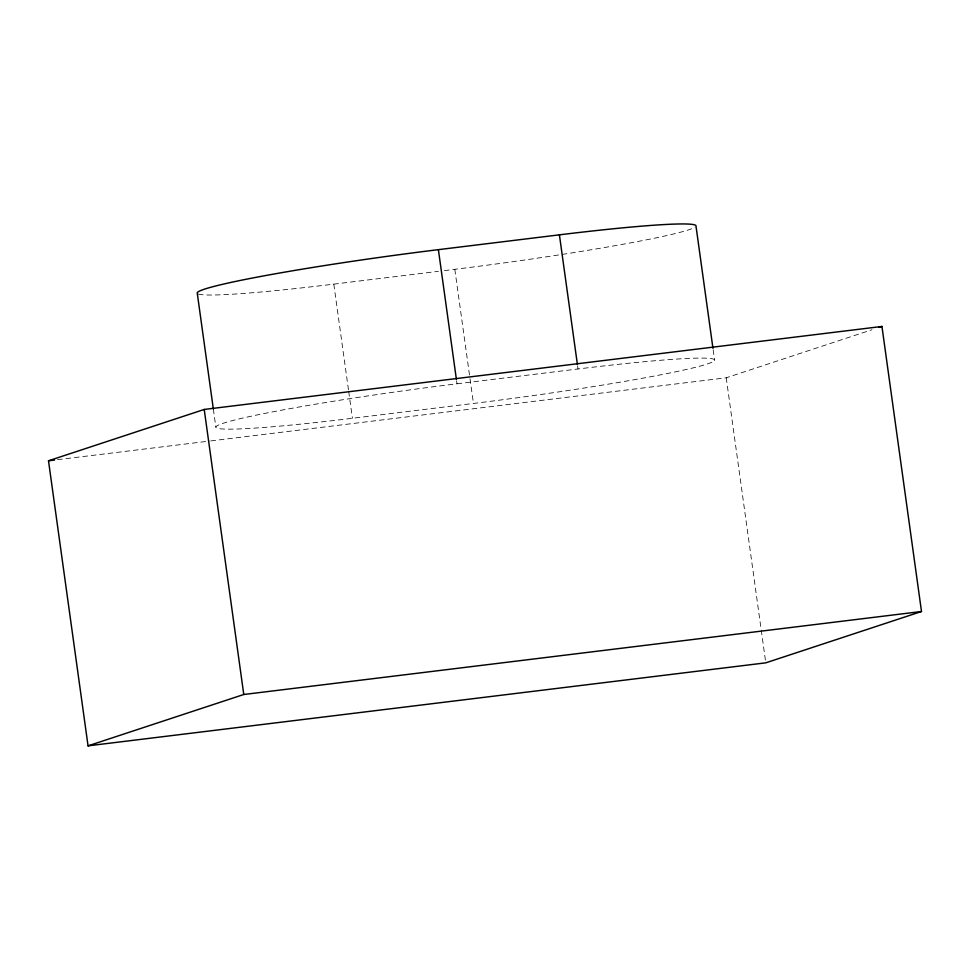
<?xml version="1.0" encoding="UTF-8"?>
<svg xmlns="http://www.w3.org/2000/svg" width="970" height="970" viewBox="0 0 970 970"><rect width="100%" height="100%" fill="white"/><g stroke="black" fill="none" stroke-linecap="round" stroke-linejoin="round"><path stroke-width="0.73" stroke-dasharray="4.85 3.64" d="M210.793 440.913L726.227 377.791L871.945 329.751M198.377 294.031A190.726 10.318 -7.9 0 0 333.801 284.137L438.391 271.321M444.369 270.594L454.821 269.308A190.726 10.318 -7.9 0 0 694.981 227.186M457.003 383.793L578.023 368.976A190.726 10.318 -7.9 0 1 707.263 363.98A190.726 10.318 -7.9 0 1 473.445 403.447L352.413 418.276A190.726 10.318 -7.9 0 1 223.173 423.272A190.726 10.318 -7.9 0 1 457.003 383.793L456.591 380.81M57.521 459.683L209.29 441.095M726.227 377.791L765.572 661.334M713.168 349.843L714.623 360.27M577.611 365.993L578.023 368.976M454.821 269.308L473.445 403.447M333.801 284.137L348.485 389.952M348.691 391.443L352.413 418.276M213.351 409.085L215.825 426.97"/><path stroke-width="1.45" d="M48.5 460.786L204.221 409.449L881.948 326.453L921.5 611.5L765.779 662.837L88.052 745.845L48.5 460.786L54.514 460.059M879.087 327.399L881.948 326.453M88.052 745.845L243.773 694.496L921.5 611.5M213.351 409.085L197.213 292.831A190.726 10.318 -7.9 0 1 438.391 249.654L559.411 234.837A190.726 10.318 -7.9 0 1 695.999 226.131L712.962 348.351M559.411 234.837L577.405 364.502M438.391 249.654L456.385 379.318M204.221 409.449L243.773 694.496"/></g></svg>
